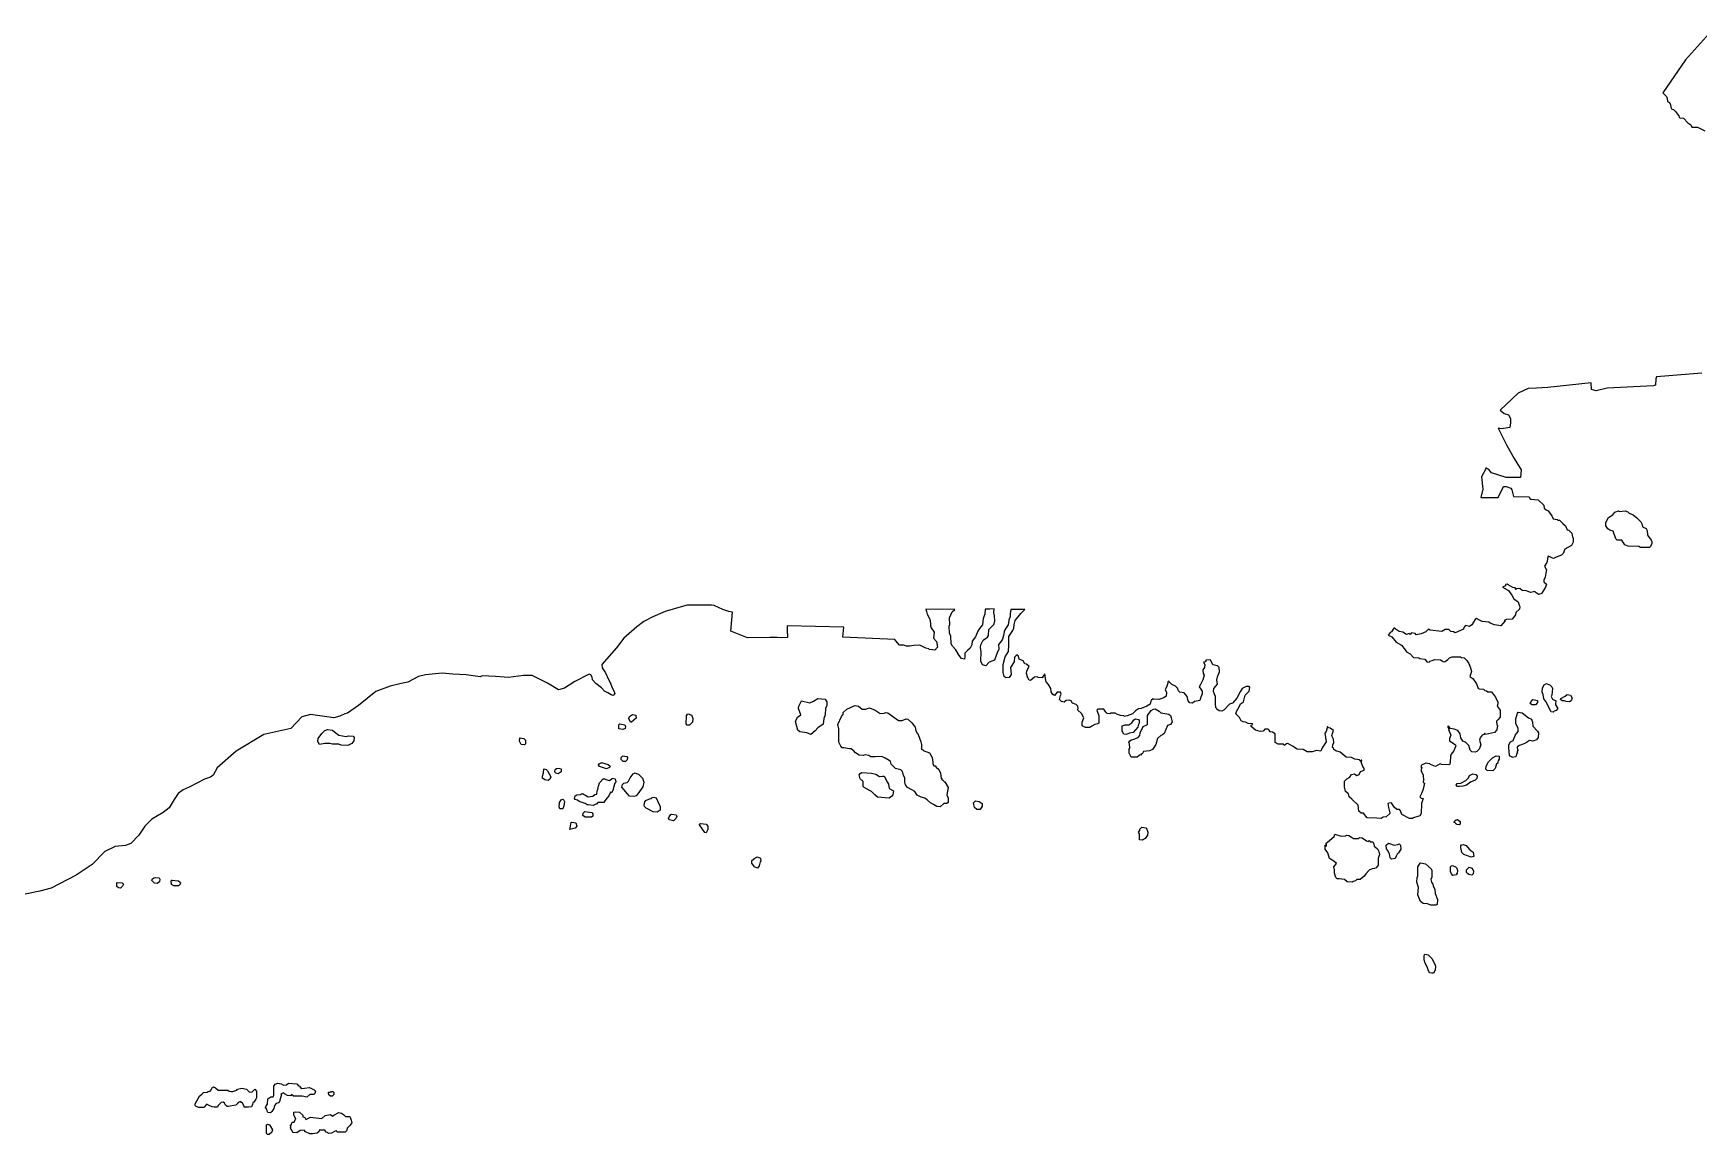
# Model space of a CAD drawing. Header units: inches. Extents: x -62624 to 51363, y -122611 to -15713.
# Drawn here: x 19810 to 22722, y -105615 to -103690 of the extents above; entities that cross this region are included whole.
import ezdxf

# ---------------------------------------------------------------- set-up
doc = ezdxf.new("R2010")
doc.units = ezdxf.units.IN
doc.header["$MEASUREMENT"] = 0

msp = doc.modelspace()

# ---------------------------------------------------------------- linework, layer by layer
for points in [[(22740.7, -103689.9), (22698.7, -103736.3), (22659.5, -103793.9), (22665.7, -103800.1), (22667, -103803.9), (22667.6, -103808.9), (22670.8, -103810.8), (22672.7, -103815.1), (22673.3, -103818.9), (22675.2, -103822.6), (22677.7, -103823.3), (22681.4, -103826.4), (22685.2, -103831.4), (22687.1, -103833.9), (22687.7, -103836.4), (22689, -103837.6), (22695.2, -103838.2), (22703.3, -103846.3), (22708.4, -103850), (22710.3, -103853.8), (22720.2, -103853.8), (22732.7, -103860.6)], [(22727.6, -104283.9), (22648.1, -104290.4), (22647, -104293.5), (22646.4, -104304.8), (22643.2, -104306), (22562.2, -104309.9), (22542.7, -104315), (22534.6, -104312.6), (22533.9, -104300.7), (22458.3, -104309.1), (22438.6, -104309.9), (22424, -104310.6), (22415.1, -104314.8), (22406.3, -104318.9), (22374.7, -104348.6), (22382.2, -104354.2), (22389.7, -104356.7), (22392.8, -104362.9), (22392.8, -104370.4), (22391.6, -104378.6), (22377.3, -104381.1), (22371.5, -104379.7), (22386.7, -104410.5), (22399.5, -104432.8), (22411.8, -104452.9), (22410.6, -104466.1), (22385.6, -104466.1), (22359.8, -104457.9), (22355, -104452), (22349.9, -104449.3), (22349.9, -104451.2), (22342.5, -104465), (22344.4, -104486.8), (22341.3, -104501.3), (22371.3, -104501.2), (22380.6, -104481.7), (22385.6, -104481.7), (22393.8, -104484.8), (22395.6, -104488), (22398.2, -104499.2), (22425.7, -104499.8), (22426.9, -104502.9), (22428.8, -104504.1), (22441.3, -104505.4), (22451.3, -104514.7), (22452, -104519.7), (22455.1, -104522.8), (22458.8, -104524.7), (22465.1, -104533.4), (22467.6, -104538.4), (22474.5, -104539.7), (22475.8, -104540.9), (22478.9, -104540.9), (22484.5, -104546.5), (22488.9, -104550.9), (22492, -104557.8), (22495.2, -104558.4), (22500.2, -104563.4), (22501.4, -104570.3), (22502.7, -104571.5), (22502.7, -104579), (22499.6, -104585.3), (22487.8, -104591.6), (22485.3, -104599), (22482.2, -104602.2), (22472.8, -104605.3), (22468.4, -104607.8), (22459, -104603.5), (22457.8, -104607.9), (22457.2, -104612.9), (22456.6, -104614.7), (22452.2, -104621), (22456, -104627.3), (22454.7, -104633.5), (22453.5, -104640.4), (22451, -104645.4), (22451, -104648.5), (22456, -104652.9), (22454.2, -104657.9), (22448.6, -104667.3), (22447.9, -104669.2), (22441.7, -104670.5), (22439.8, -104669.2), (22436.1, -104666.7), (22435.4, -104665.5), (22428.6, -104667.3), (22420.4, -104664.3), (22413.6, -104663.6), (22409.2, -104659.9), (22402.9, -104660.5), (22402.9, -104661.8), (22401, -104659.3), (22397.3, -104658.7), (22389.2, -104653.7), (22387.3, -104652.4), (22384.2, -104653.1), (22384.2, -104655.6), (22379.2, -104658.1), (22389.8, -104663.7), (22395.5, -104671.8), (22398.6, -104678.1), (22406.7, -104683.7), (22408, -104689.3), (22409.3, -104691.8), (22408.6, -104696.1), (22402.4, -104702.4), (22401.8, -104706.1), (22396.2, -104713.7), (22386.2, -104714.3), (22381.8, -104716.2), (22383.7, -104716.8), (22376.2, -104725.6), (22365, -104723.8), (22357.5, -104720.6), (22355, -104718.8), (22343.7, -104717.6), (22338.7, -104715.7), (22333.7, -104712.6), (22331.2, -104714.5), (22325.6, -104723.9), (22321.3, -104726.4), (22314.4, -104725.1), (22311.3, -104728.3), (22310.6, -104731.4), (22296.3, -104737.7), (22293.2, -104735.8), (22288.8, -104735.2), (22285, -104732.1), (22278.8, -104732.1), (22273.1, -104735.2), (22252.5, -104732.8), (22249.4, -104731.5), (22245.1, -104735.9), (22236.9, -104739.7), (22228.2, -104741), (22226.3, -104739.1), (22220, -104737.9), (22217.5, -104740.4), (22215.7, -104739.1), (22211.3, -104740.4), (22205, -104736.7), (22198.2, -104735.4), (22193.2, -104731.7), (22190.7, -104729.8), (22188.8, -104729.8), (22185.1, -104736.1), (22182.5, -104737.3), (22179.4, -104741.7), (22185.7, -104744.8), (22193.2, -104754.2), (22202.6, -104759.2), (22208.9, -104767.3), (22211.4, -104771), (22217.6, -104774.1), (22223.3, -104781), (22232.6, -104781.6), (22234.5, -104782.8), (22243.3, -104783.5), (22247.1, -104789.1), (22251.4, -104788.4), (22252, -104787.2), (22255.8, -104785.9), (22260.8, -104784), (22270.8, -104784.6), (22273.3, -104786.5), (22275.2, -104788.4), (22278.9, -104787.8), (22283.3, -104784), (22286.4, -104781.5), (22290.8, -104779.6), (22305.8, -104779.6), (22307.6, -104780.8), (22312, -104781.4), (22316.4, -104785.8), (22320.2, -104791.4), (22323.3, -104798.9), (22324.6, -104805.2), (22322.1, -104813.9), (22327.1, -104817.7), (22333.4, -104827), (22335.9, -104833.3), (22335.9, -104834.5), (22338.4, -104835.8), (22345.9, -104836.4), (22348.4, -104838.2), (22350.9, -104838.9), (22353.4, -104840.7), (22359.7, -104840.7), (22366.5, -104850.1), (22370.9, -104858.8), (22371, -104862), (22369.7, -104865.7), (22374.7, -104872.6), (22374.8, -104885.1), (22371, -104889.5), (22368.5, -104892), (22369.2, -104898.2), (22370.4, -104899.5), (22369.2, -104907), (22364.8, -104912), (22349.2, -104915.2), (22347.9, -104913.3), (22346.1, -104915.2), (22343.6, -104916.4), (22339.9, -104921.4), (22338.6, -104925.2), (22341.1, -104933.3), (22338, -104940.8), (22334.3, -104945.2), (22331.2, -104946.4), (22325.6, -104945.8), (22322.4, -104942.7), (22319.9, -104934.6), (22314.3, -104929), (22309.9, -104927.1), (22306.1, -104920.9), (22304.8, -104914), (22301.1, -104908.4), (22294.8, -104905.9), (22287.9, -104904.7), (22284.8, -104900.9), (22282.9, -104901.6), (22285.4, -104905.3), (22286.1, -104905.3), (22284.8, -104906.5), (22288.6, -104916.5), (22286.1, -104922.2), (22286.1, -104926.5), (22296.1, -104932.8), (22297.4, -104935.3), (22295.5, -104939), (22293.7, -104944), (22289.3, -104949.7), (22288.1, -104953.4), (22287.5, -104964), (22286.2, -104968.4), (22272.5, -104967.8), (22270, -104966.6), (22261.9, -104971), (22253.1, -104967.9), (22251.8, -104966.6), (22245, -104965.4), (22237.5, -104969.2), (22236.2, -104971.1), (22237.5, -104972.9), (22238.1, -104972.9), (22236.9, -104976.7), (22236.9, -104979.2), (22237.8, -104981), (22240.6, -104986.7), (22240.7, -104996), (22240.1, -104997.3), (22240.1, -104999.2), (22242.5, -105000.4), (22240.1, -105011.1), (22238.2, -105017.3), (22234.5, -105024.2), (22237, -105026.7), (22240.1, -105027.3), (22237.6, -105036.1), (22237.1, -105053.6), (22234.6, -105057.3), (22223.3, -105061.1), (22221.5, -105062.4), (22216.4, -105062.4), (22203.3, -105054.9), (22200.8, -105048.7), (22198.9, -105046.2), (22194.5, -105046.2), (22189.5, -105042.4), (22185.1, -105035), (22180.8, -105035.6), (22178.3, -105036.2), (22179.5, -105043.1), (22182.1, -105052.5), (22182.1, -105053.7), (22175.8, -105059.4), (22170.2, -105060), (22167.1, -105061.9), (22159.6, -105061.3), (22142.7, -105060.7), (22135.8, -105052.6), (22132.1, -105052.6), (22127.7, -105049.5), (22126.4, -105038.8), (22115.8, -105028.2), (22110.8, -105024.5), (22109.5, -105018.9), (22104.5, -105015.1), (22102.6, -105007), (22102.6, -104997), (22106.9, -104992.6), (22112, -104990.1), (22115.1, -104985.1), (22120, -104983.8), (22124.4, -104987), (22128.2, -104985.1), (22130.7, -104980.1), (22136.9, -104977.6), (22136.9, -104975), (22135, -104971.3), (22131.9, -104963.8), (22133.1, -104960), (22131.8, -104960), (22130, -104961.9), (22129.3, -104959.4), (22120.6, -104958.2), (22115, -104955.7), (22105.6, -104955.1), (22095, -104946.4), (22087.5, -104943.9), (22084.3, -104941.4), (22083.7, -104939.5), (22081.8, -104938.3), (22082.5, -104933.3), (22084.3, -104929.5), (22083.7, -104923.3), (22080.5, -104917.6), (22082.4, -104912), (22083.6, -104908.3), (22078, -104904.5), (22074.9, -104903.9), (22073, -104901.4), (22070.5, -104910.2), (22068.6, -104913.3), (22070.6, -104928.3), (22066.2, -104935.2), (22063.7, -104938.9), (22061.2, -104944.6), (22053.7, -104943.3), (22046.2, -104945.9), (22037.5, -104945.9), (22030.6, -104941.5), (22020, -104940.9), (22011.8, -104935.9), (22003.7, -104931), (22001.2, -104931.6), (21997.4, -104934.7), (21996.2, -104932.2), (21986.8, -104932.2), (21981.8, -104929.1), (21981.8, -104923.5), (21981.8, -104914.2), (21976.8, -104911), (21973, -104910.4), (21971.2, -104907.9), (21969.3, -104906.1), (21963.7, -104906.1), (21960.5, -104909.8), (21955.5, -104909.9), (21947.4, -104908), (21939.9, -104901.1), (21939.9, -104899.3), (21942.4, -104898), (21941.7, -104896.7), (21934.3, -104896.1), (21929.9, -104893.6), (21925.5, -104893), (21922.4, -104891.2), (21919.2, -104885.5), (21913, -104879.3), (21914.2, -104874.9), (21918.6, -104866.8), (21921.1, -104861.8), (21926, -104858), (21929.1, -104846.7), (21936, -104839.9), (21937.2, -104833), (21936, -104831.7), (21931, -104831.7), (21924.1, -104834.9), (21920.4, -104840.5), (21914.8, -104851.8), (21906.7, -104860.5), (21901.7, -104862.4), (21892.3, -104872.5), (21888.6, -104874.4), (21883.6, -104873.8), (21879.8, -104871.2), (21878.6, -104868.7), (21877.9, -104868.8), (21877.3, -104861.3), (21877.3, -104853.1), (21877.3, -104848.8), (21875.4, -104845), (21873.5, -104840), (21874.1, -104835), (21881, -104827.5), (21879.7, -104820), (21880.9, -104814.4), (21884, -104805.6), (21883.4, -104798.1), (21880.9, -104795.6), (21872.8, -104793.7), (21869, -104786.2), (21867.7, -104785), (21860.9, -104785.6), (21859, -104788.1), (21856.5, -104788.8), (21858.4, -104793.1), (21857.8, -104798.1), (21855.3, -104802.5), (21855.9, -104808.8), (21857.2, -104811.9), (21855.3, -104820), (21851, -104828.2), (21848.5, -104831.9), (21851.8, -104836.4), (21854.1, -104839.4), (21854.1, -104844.4), (21851.7, -104850), (21849.8, -104855.7), (21840.4, -104857.6), (21837.3, -104860.7), (21832.3, -104860.1), (21829.2, -104856.4), (21827.9, -104848.9), (21822.3, -104842.6), (21814.8, -104841.4), (21812.3, -104838.9), (21811, -104834.5), (21807.2, -104830.8), (21801, -104827.7), (21796, -104823.3), (21795.4, -104822), (21794.1, -104823.3), (21794.1, -104825.8), (21791.6, -104832.7), (21789.2, -104836.5), (21791.7, -104842.1), (21791.1, -104848.3), (21786.7, -104851.5), (21778, -104854), (21769.2, -104853.4), (21766.7, -104853.4), (21767.9, -104854), (21764.8, -104854.6), (21763, -104862.1), (21757.4, -104865.9), (21747.4, -104869.7), (21742.4, -104870.3), (21737.4, -104874.1), (21732.4, -104879.1), (21723, -104882.9), (21719.9, -104883.5), (21717.4, -104884.1), (21716.8, -104882.9), (21711.2, -104882.3), (21706.2, -104880.4), (21701.8, -104877.9), (21693.6, -104877.9), (21692.4, -104879.2), (21688, -104878.6), (21685.5, -104876.1), (21681.8, -104871.1), (21671.8, -104871.1), (21669.9, -104873), (21673, -104883), (21673.1, -104895.5), (21671.8, -104896.8), (21666.2, -104898), (21661.2, -104900.5), (21657.5, -104903), (21650, -104903.1), (21644.3, -104900), (21644.3, -104893.7), (21646.8, -104886.2), (21643, -104878.7), (21636.1, -104872.5), (21637.4, -104870), (21636.7, -104865.6), (21633.6, -104863.1), (21627.4, -104860.6), (21624.8, -104856.8), (21621.7, -104855.6), (21616.1, -104856.2), (21612.4, -104858.7), (21608, -104857.5), (21604.8, -104854.4), (21606.1, -104846.9), (21607.3, -104845), (21606.1, -104841.3), (21600.4, -104841.3), (21595.5, -104846.9), (21593, -104845.7), (21589.8, -104840.7), (21589.2, -104835), (21585.4, -104828.2), (21581, -104823.2), (21579.8, -104817.6), (21579.1, -104809.4), (21576, -104813.2), (21574.2, -104816.3), (21567.3, -104815.7), (21566, -104814.5), (21561, -104815.1), (21554.1, -104820.7), (21551.7, -104820.1), (21549.1, -104816.4), (21546.6, -104808.9), (21547.2, -104803.9), (21551.6, -104796.4), (21546.6, -104792.6), (21544.1, -104792), (21541, -104786.4), (21534.1, -104783.9), (21532.8, -104778.3), (21530, -104776), (21526.1, -104780.3), (21525.3, -104788.3), (21519, -104798.2), (21520.3, -104810.7), (21516.6, -104815.8), (21510.4, -104816.5), (21507.9, -104814), (21506, -104807.1), (21506, -104793.3), (21509.4, -104779.9), (21515.3, -104770.2), (21516.2, -104759), (21515.7, -104743.8), (21522.7, -104733.3), (21524.4, -104729.4), (21525.5, -104723.2), (21526.8, -104715.9), (21537.2, -104704), (21543.9, -104696.9), (21519.5, -104697), (21518.3, -104704.5), (21518.3, -104708.9), (21515.9, -104715.4), (21514.6, -104723.5), (21509.2, -104732.2), (21507.5, -104735.9), (21506.5, -104742.1), (21505.1, -104748.5), (21501.6, -104754.2), (21497.8, -104758.3), (21498.6, -104766.3), (21495.3, -104772.8), (21490.7, -104785.3), (21481.8, -104788.9), (21476, -104795.3), (21469.8, -104793.4), (21467.2, -104787.2), (21467.4, -104771), (21466.6, -104763.4), (21467.2, -104758.4), (21470.9, -104750.3), (21478.4, -104745.3), (21480.3, -104742.1), (21480.9, -104732.1), (21489.6, -104723.3), (21491.4, -104717.1), (21490.8, -104707.7), (21489.5, -104702.1), (21490.1, -104695.8), (21482.6, -104696.1), (21474.5, -104696.5), (21473.8, -104704.9), (21471.3, -104712.5), (21469.6, -104723.9), (21464.7, -104730.1), (21461.6, -104735), (21457.8, -104744.8), (21452.1, -104752.3), (21451.2, -104758.9), (21448.3, -104764.3), (21443.9, -104768.6), (21439, -104773), (21438.8, -104778.9), (21438.4, -104783.9), (21433, -104782.8), (21429.1, -104777.3), (21423.5, -104767.3), (21417.2, -104761), (21415.3, -104756.7), (21414.7, -104742.9), (21412.4, -104738.9), (21411.5, -104726), (21412.7, -104722.9), (21412.3, -104711.5), (21417, -104701), (21421.4, -104696.6), (21370.8, -104696.1), (21372.1, -104700.5), (21373.3, -104704.9), (21377.7, -104713.6), (21379, -104721.1), (21379, -104725.5), (21380.2, -104729.2), (21385.3, -104736.6), (21384, -104746.8), (21389.2, -104753.1), (21391.1, -104762.8), (21386.6, -104768.2), (21382.2, -104767.4), (21376.6, -104766.8), (21375.9, -104765.5), (21371, -104764.3), (21360.3, -104759.3), (21349.7, -104759.9), (21342.8, -104761.2), (21336.9, -104761.2), (21331.6, -104759.3), (21324.7, -104759.4), (21318.4, -104751.9), (21316.6, -104749.4), (21225.9, -104745.2), (21227.2, -104727.9), (21128.4, -104725.4), (21128.4, -104732.3), (21128.7, -104746.1), (21119.3, -104746.3), (21111, -104746.1), (21097.8, -104746), (21059.1, -104746.2), (21029.7, -104735), (21032.8, -104701.3), (21026.3, -104700.4), (21015.9, -104697), (21000.9, -104690.1), (20995.9, -104689.3), (20953.4, -104689.6), (20947.3, -104691.3), (20915.3, -104700.3), (20893.5, -104709.7), (20877.9, -104717.9), (20865.4, -104727.3), (20842.8, -104747.1), (20829.8, -104763.6), (20804.3, -104792.8), (20804.9, -104798.7), (20810.6, -104807.4), (20816.2, -104819.3), (20818.7, -104824.3), (20823.1, -104834.9), (20825.6, -104839.3), (20827.3, -104843.6), (20824, -104846.9), (20820.4, -104846.2), (20814.9, -104842.7), (20808.9, -104839.7), (20803.7, -104833.7), (20794, -104826), (20788.1, -104820), (20787.5, -104815), (20784.9, -104811.3), (20782.1, -104809.7), (20757.2, -104822.9), (20739.1, -104834.1), (20728.7, -104837.3), (20709.4, -104825.8), (20682.5, -104812.1), (20667.5, -104812.1), (20641.4, -104815.7), (20618.2, -104814.2), (20594.9, -104812.6), (20591.9, -104814.8), (20566.9, -104811.1), (20543.8, -104809.9), (20525, -104808.1), (20496.3, -104811.2), (20483.8, -104813.8), (20465.1, -104823.9), (20453.7, -104826.4), (20434.4, -104830.8), (20409.5, -104840.2), (20378.9, -104864.7), (20359.6, -104877.9), (20355.2, -104879.5), (20346.1, -104883.2), (20335.9, -104886.1), (20295.3, -104880.3), (20279.7, -104884.5), (20260.9, -104905), (20223.8, -104913.2), (20213.2, -104915.5), (20164.8, -104944.6), (20132.1, -104973.6), (20124.6, -104986.5), (20120.1, -104990.2), (20109.9, -104993.2), (20082.7, -105007.1), (20072.5, -105011.8), (20063.4, -105018.7), (20056.7, -105029.1), (20048.1, -105043.6), (20037.5, -105051.4), (20017.6, -105063.2), (20005.5, -105075.4), (19995, -105091.3), (19981, -105105.8), (19971.4, -105109.5), (19953.3, -105110.8), (19935.7, -105119.8), (19913.5, -105142.6), (19885.3, -105161.4), (19841.6, -105183.9), (19821.6, -105189.2), (19796, -105194.2)], [(22559.5, -104550.7), (22559.5, -104545.1), (22564.5, -104536.3), (22572, -104531.3), (22575.7, -104526.9), (22582, -104524.4), (22583.2, -104525.7), (22593.2, -104524.4), (22598.2, -104526.2), (22600.7, -104528.7), (22607.6, -104531.2), (22613.8, -104536.8), (22620.7, -104543.7), (22623.2, -104548.1), (22623.9, -104552.4), (22630.1, -104555.6), (22631.4, -104557.4), (22632.6, -104564.3), (22632.6, -104566.8), (22638.9, -104575.5), (22640.2, -104578.7), (22640.2, -104581.8), (22637.7, -104586.8), (22635.8, -104588.7), (22620.2, -104588.7), (22617.1, -104586.9), (22599, -104586.3), (22592.7, -104583.8), (22589.6, -104578.8), (22587.7, -104575.7), (22579.6, -104575.7), (22577.1, -104573.2), (22572.7, -104560.1), (22566.4, -104558.2), (22563.3, -104555.7), (22559.5, -104550.7)], [(22448.4, -104841.1), (22449, -104833.6), (22452.1, -104828.6), (22455.8, -104826.1), (22462.1, -104829.2), (22465.2, -104832.3), (22466.5, -104834.8), (22465.3, -104846.7), (22464, -104849.2), (22466.5, -104853.6), (22469.7, -104855.5), (22472.1, -104856.1), (22471.5, -104861.7), (22471.5, -104863.6), (22475.9, -104869.8), (22472.8, -104873.6), (22469.1, -104874.8), (22467.8, -104876.1), (22464.1, -104875.5), (22454.7, -104857.4), (22451.5, -104853), (22450.2, -104845.5), (22448.4, -104841.1)], [(22480.3, -104854.2), (22480.9, -104852.3), (22488.4, -104848.5), (22492.1, -104845.4), (22497.7, -104846.6), (22500.9, -104851.6), (22499, -104856.6), (22495.9, -104858.5), (22490.3, -104857.9), (22487.1, -104856.7), (22483.4, -104856.7), (22480.3, -104854.2)], [(21143.2, -104892.4), (21146.3, -104884.8), (21152.5, -104881.1), (21148.1, -104869.8), (21148.7, -104866.1), (21153.7, -104856.7), (21168.1, -104859.8), (21174.3, -104857.3), (21181.8, -104852.3), (21195, -104853.5), (21197.5, -104858.5), (21197.5, -104865.3), (21195.6, -104869.1), (21195, -104881), (21192.6, -104887.2), (21191.3, -104897.3), (21181.9, -104903.5), (21177.6, -104909.1), (21169.5, -104915.4), (21162.6, -104912.3), (21150.7, -104910.5), (21147, -104908), (21143.2, -104892.4)], [(21334, -104998.3), (21334, -104998.2), (21334, -104991.3), (21331.5, -104986.9), (21330.8, -104981.9), (21329.6, -104979.5), (21327.1, -104976.9), (21317.7, -104974.5), (21310.2, -104967), (21308.9, -104962.6), (21307, -104960.7), (21299.5, -104957), (21293.9, -104953.9), (21282, -104954.5), (21274.5, -104954.6), (21271.4, -104952.1), (21264.5, -104950.8), (21262, -104952.1), (21254.5, -104951.5), (21247.6, -104947.1), (21244.5, -104943.4), (21243.3, -104942.7), (21240.1, -104940.2), (21237.6, -104940.3), (21227.7, -104938.4), (21224.5, -104938.4), (21222, -104935.9), (21218.9, -104928.5), (21218.8, -104917.2), (21218.8, -104905.3), (21216.9, -104897.8), (21223.1, -104884.1), (21226.9, -104879), (21226.2, -104877.8), (21226.2, -104877.1), (21232.5, -104870.9), (21245.6, -104865.2), (21247.5, -104864.6), (21253.1, -104865.8), (21259.4, -104870.8), (21265.6, -104870.8), (21272.5, -104868.9), (21282.5, -104872.6), (21291.2, -104878.9), (21298.1, -104878.2), (21300.6, -104877), (21304.3, -104877.6), (21315, -104885.1), (21323.1, -104890.7), (21329.4, -104890.7), (21336.2, -104888.2), (21339.4, -104888.8), (21346.3, -104895), (21350.6, -104900), (21351.9, -104902.5), (21353.2, -104908.7), (21355.7, -104913.1), (21357.6, -104915.6), (21362, -104928.1), (21363.2, -104933.1), (21363.2, -104938.7), (21363.9, -104938.7), (21362.6, -104939.4), (21363.3, -104941.2), (21365.7, -104941.8), (21366.4, -104943.1), (21377, -104947.5), (21382, -104955.5), (21383.3, -104963.7), (21383.3, -104966.2), (21384.6, -104969.9), (21387.1, -104969.9), (21388.9, -104972.4), (21393.3, -104976.8), (21396.5, -104983), (21397.7, -104991.8), (21399.6, -104994.3), (21400.8, -104994.3), (21400.9, -104995.5), (21402.1, -104996.8), (21402.7, -104998), (21404, -104998), (21409.6, -105008), (21407.8, -105020.5), (21409.7, -105026.8), (21409.7, -105034.3), (21407.8, -105036.2), (21402.2, -105036.2), (21396, -105041.8), (21390.3, -105041.2), (21384.1, -105037.5), (21379.1, -105035), (21373.4, -105029.4), (21369.1, -105026.9), (21362.8, -105025), (21355.9, -105021.3), (21351.5, -105015), (21346.5, -105011.9), (21339, -105008.2), (21335.3, -105003.2), (21334, -104998.3)], [(21725.6, -104929.1), (21727.5, -104926.6), (21730.6, -104924.7), (21734.4, -104923.5), (21741.9, -104920.3), (21745, -104917.2), (21745.6, -104912.2), (21750.6, -104901.6), (21758.1, -104897.8), (21758.6, -104882.2), (21764.9, -104873.4), (21768.6, -104870.9), (21771.7, -104870.3), (21778.6, -104874.6), (21781.8, -104877.7), (21795.5, -104879.6), (21798.6, -104882.1), (21799.9, -104886.4), (21801.2, -104893.3), (21798.7, -104897.7), (21793.1, -104899.6), (21787.5, -104913.4), (21784.3, -104915.9), (21781.9, -104917.1), (21775.6, -104922.1), (21773.1, -104932.8), (21766.9, -104941.5), (21761.9, -104944), (21751.3, -104945.3), (21749.4, -104948.5), (21746.9, -104949.7), (21748.2, -104951), (21744.4, -104951.6), (21740.1, -104954.7), (21730.1, -104954.7), (21726.3, -104947.9), (21726.3, -104941), (21727.5, -104939.1), (21726.9, -104931.6), (21725.6, -104929.1)], [(22389.9, -104938.8), (22389.9, -104933.2), (22393, -104928.2), (22397.4, -104925.7), (22401.7, -104915.7), (22406.7, -104910), (22406.7, -104905), (22402.3, -104896.3), (22402.2, -104888.1), (22405.3, -104878.1), (22406.6, -104876.2), (22413.5, -104877.5), (22424.7, -104886.2), (22429.7, -104888.7), (22431.6, -104893.7), (22432.3, -104900.6), (22440.4, -104909.3), (22441.7, -104912.4), (22441.1, -104920.6), (22438.6, -104924.9), (22432.3, -104926.8), (22426.1, -104925.6), (22419.2, -104930.6), (22410.5, -104933.7), (22408, -104934.4), (22404.9, -104937.5), (22405.5, -104942.5), (22406.8, -104941.9), (22406.1, -104943.1), (22404.3, -104945.6), (22405.5, -104947.5), (22404.3, -104948.1), (22404.3, -104948.7), (22402.4, -104954.4), (22396.2, -104955.7), (22396.2, -104954.4), (22393, -104953.8), (22391.2, -104951.3), (22389.9, -104938.8)], [(22427.2, -104859.9), (22428.4, -104858.7), (22432.2, -104854.3), (22440.3, -104856.2), (22440.3, -104859.3), (22436.6, -104863.6), (22430.9, -104863.7), (22427.8, -104861.8), (22427.2, -104859.9)], [(20833.9, -104905.6), (20833.9, -104898.7), (20835.8, -104896.8), (20844.5, -104898.7), (20845.8, -104901.2), (20845.2, -104904.9), (20840.8, -104906.8), (20833.9, -104905.6)], [(20851.4, -104887.4), (20852.6, -104883.6), (20858.2, -104880.5), (20863.9, -104881.7), (20864.5, -104886.8), (20856.4, -104893.6), (20854.5, -104893.6), (20851.4, -104887.4)], [(20952, -104896.5), (20952.6, -104882.8), (20954.4, -104879.6), (20955.7, -104879), (20959.4, -104880.9), (20961.3, -104880.9), (20963.2, -104887.1), (20962.6, -104894), (20957.6, -104899), (20953.8, -104899), (20952, -104896.5)], [(21714.3, -104909.8), (21714.3, -104900.4), (21719.3, -104898.5), (21725.6, -104898.5), (21731.2, -104894.7), (21734.3, -104889.7), (21737.4, -104887.8), (21742.4, -104889.1), (21743.7, -104891), (21743.7, -104895.4), (21741.8, -104899.1), (21741.2, -104902.8), (21733.1, -104911.6), (21726.8, -104912.9), (21721.2, -104915.4), (21716.9, -104914.8), (21714.3, -104909.8)], [(20307.8, -104927.4), (20308.5, -104922.4), (20314.7, -104913.6), (20320.3, -104908.6), (20324.7, -104906.7), (20333.4, -104907.9), (20339.7, -104912.9), (20344.7, -104916.7), (20357.2, -104919.1), (20361.5, -104917.9), (20369.7, -104918.5), (20371.5, -104920.4), (20370.9, -104926.6), (20367.2, -104931), (20360.3, -104934.8), (20348.4, -104934.2), (20344.7, -104932.3), (20333.5, -104932.3), (20329.1, -104931.1), (20320.3, -104931.1), (20311, -104933), (20307.8, -104927.4)], [(20660.2, -104927.2), (20660.8, -104921.6), (20661.5, -104920.9), (20667.7, -104922.2), (20670.9, -104925.3), (20670.9, -104931.6), (20669, -104933.4), (20663.4, -104932.8), (20660.2, -104927.2)], [(20798.4, -104968.2), (20799.1, -104966.9), (20804, -104965), (20804, -104964.4), (20815.3, -104967.5), (20819.1, -104970.6), (20817.8, -104973.1), (20812.8, -104975.6), (20800.3, -104971.3), (20798.4, -104968.2)], [(20838.4, -104959.3), (20838.4, -104955.6), (20840.9, -104952.4), (20847.8, -104953.7), (20849, -104955.5), (20848.4, -104959.9), (20845.9, -104962.4), (20841.5, -104962.4), (20838.4, -104959.3)], [(22350, -104975.8), (22350.6, -104970.8), (22354.3, -104963.3), (22361.8, -104956.4), (22368.1, -104952.6), (22373.1, -104953.2), (22373.1, -104958.2), (22371.2, -104961.3), (22370.6, -104963.8), (22370.6, -104965.7), (22368.7, -104966.4), (22366.2, -104974.5), (22361.9, -104978.9), (22352.5, -104978.3), (22350, -104975.8)], [(20700.4, -104991.5), (20700.4, -104988.4), (20702.2, -104982.1), (20702.8, -104975.2), (20707.2, -104976.5), (20709.1, -104979), (20715.4, -104989.6), (20713.5, -104993.4), (20710.4, -104995.9), (20704.8, -104994.6), (20700.4, -104991.5)], [(20722.2, -104980.2), (20722.8, -104976.5), (20725.3, -104974.6), (20728.5, -104973.9), (20733.4, -104975.2), (20733.5, -104980.8), (20727.8, -104983.9), (20723.5, -104982.7), (20722.2, -104980.2)], [(20756.7, -105027), (20757.9, -105022.6), (20760.4, -105020.8), (20767.3, -105020.1), (20770.4, -105018.2), (20780.4, -105024.5), (20788.6, -105023.2), (20792.3, -105020.1), (20795.4, -105019.4), (20796, -105013.8), (20797.3, -105011.3), (20798.5, -105005.7), (20800.4, -105000), (20803.5, -104996.3), (20804.7, -104993.8), (20807.9, -104992.5), (20811.6, -104993.8), (20817.9, -104995.6), (20821.6, -104993.1), (20822.2, -104991.9), (20827.9, -104993.1), (20829.1, -104998.1), (20827.3, -105000.6), (20824.8, -105008.1), (20824.8, -105009.4), (20823.5, -105013.1), (20821, -105017.5), (20819.8, -105016.2), (20816.7, -105022.5), (20813.6, -105026.3), (20809.8, -105031.3), (20808, -105034.4), (20797.3, -105034.4), (20794.8, -105036.9), (20793.6, -105036.9), (20789.2, -105039.5), (20780.5, -105038.2), (20778.6, -105038.2), (20775.5, -105035.8), (20764.8, -105032.6), (20761.7, -105030.1), (20757.9, -105028.9), (20756.7, -105027)], [(20839.1, -105007.4), (20840.4, -105002.5), (20842.9, -105000.6), (20848.5, -104999.3), (20851, -104996.8), (20854.1, -104991.2), (20859.1, -104984.3), (20862.8, -104982.4), (20869.1, -104985.5), (20875.4, -104991.7), (20877.9, -104998.6), (20876, -105006.7), (20867.3, -105019.3), (20864.2, -105022.4), (20860.4, -105023.7), (20852.9, -105023.1), (20848.5, -105018.7), (20843.5, -105011.8), (20839.1, -105007.4)], [(21261.5, -104997.7), (21259.6, -104995.9), (21258.4, -104995.2), (21255.9, -104992.8), (21254, -104985.9), (21255.9, -104983.4), (21259, -104981.5), (21275.9, -104982.7), (21283.4, -104984.6), (21289.6, -104988.9), (21295.2, -104988.3), (21297.7, -104988.3), (21304, -104999.5), (21305.3, -105002), (21306.5, -105009.5), (21314, -105013.9), (21313.4, -105020.8), (21311.6, -105023.3), (21306.6, -105026.4), (21286.6, -105024.6), (21281.6, -105020.8), (21275.9, -105015.2), (21273.4, -105014), (21262.8, -105007.7), (21261.5, -105006.5), (21261.5, -104997.7)], [(22298.2, -105004), (22300, -105000.9), (22306.3, -105000.3), (22315, -104995.9), (22319.4, -104990.9), (22321.3, -104987.1), (22326.9, -104984), (22332.5, -104985.2), (22335, -104988.3), (22334.4, -104992.1), (22331.3, -104995.2), (22323.2, -104998.4), (22316.3, -105004), (22309.4, -105005.9), (22303.8, -105006.5), (22299.4, -105006.5), (22298.2, -105004)], [(20729.8, -105041.5), (20730.5, -105034), (20733, -105029.6), (20736.1, -105028.3), (20738, -105030.2), (20739.2, -105032.7), (20738, -105040.2), (20736.1, -105045.2), (20731.1, -105045.2), (20729.8, -105041.5)], [(20771.1, -105057), (20771.8, -105052.6), (20774.9, -105050.1), (20786.8, -105051.4), (20788.6, -105053.8), (20788.6, -105058.2), (20786.1, -105060.1), (20775.5, -105060.1), (20771.1, -105057)], [(20878.6, -105038.6), (20879.8, -105033), (20881.1, -105030.5), (20887.9, -105028), (20891, -105027.4), (20891, -105026.1), (20895.4, -105024.9), (20899.2, -105026.1), (20902.3, -105032.3), (20906.1, -105041.1), (20906.1, -105047.3), (20901.1, -105051.1), (20894.2, -105050.5), (20881.7, -105044.3), (20879.2, -105041.1), (20878.6, -105038.6)], [(21454.1, -105034.8), (21457.8, -105031), (21464.1, -105032.3), (21469.1, -105036), (21469.1, -105040.4), (21466, -105046.7), (21459.7, -105046.7), (21456, -105042.9), (21454.1, -105034.8)], [(20748.7, -105081.5), (20750.5, -105068.9), (20751.8, -105068.3), (20758.7, -105069.5), (20760.6, -105075.8), (20757.5, -105078.9), (20748.7, -105081.5)], [(20921.1, -105062.3), (20921.8, -105059.2), (20924.9, -105055.4), (20926.7, -105054.8), (20934.2, -105056), (20935.5, -105057.9), (20934.2, -105061.6), (20929.9, -105066), (20922.4, -105064.2), (20921.1, -105062.3)], [(20974.9, -105073.4), (20975.5, -105071.6), (20977.4, -105070.9), (20986.7, -105072.2), (20989.9, -105075.3), (20989.9, -105081.5), (20986.8, -105087.2), (20984.3, -105086.6), (20980.5, -105080.9), (20974.9, -105073.4)], [(21742.9, -105086), (21744.7, -105082.9), (21744.7, -105081), (21748.5, -105077.3), (21755.4, -105078.5), (21757.2, -105081), (21759.1, -105086), (21758.5, -105091), (21754.2, -105097.3), (21749.2, -105099.8), (21744.2, -105099.2), (21744.1, -105089.2), (21742.9, -105086)], [(22294.6, -105069.1), (22295.2, -105066.6), (22298.3, -105064.7), (22300.2, -105064.1), (22305.2, -105067.2), (22305.2, -105072.2), (22303.4, -105073.4), (22299.6, -105072.8), (22297.7, -105071.6), (22297.7, -105070.3), (22294.6, -105069.1)], [(22069.1, -105115.9), (22069.1, -105109), (22071.6, -105110.3), (22071.6, -105107.8), (22070.3, -105105.9), (22072.9, -105103.4), (22084.7, -105093.4), (22085.9, -105089.6), (22097.2, -105093.3), (22104.7, -105092.7), (22106.6, -105091.4), (22110.3, -105092), (22115.3, -105094.5), (22118.4, -105097), (22127.2, -105097), (22129.1, -105095.1), (22133.4, -105095.7), (22141, -105101.4), (22144.1, -105102.6), (22146, -105100.7), (22147.9, -105103.2), (22152.2, -105103.2), (22154.1, -105106.3), (22154.7, -105110.7), (22160.3, -105115.1), (22162.8, -105120.1), (22164.1, -105125.1), (22161.6, -105131.9), (22161.6, -105137.6), (22161.7, -105143.8), (22157.9, -105148.2), (22155.5, -105149.5), (22151.1, -105150.1), (22146.1, -105152.6), (22139.9, -105158.9), (22137.4, -105163.2), (22129.9, -105168.9), (22124.2, -105168.9), (22121.8, -105170.8), (22118, -105172), (22116.1, -105173.3), (22107.4, -105172.7), (22103, -105169), (22093.6, -105167.7), (22089.9, -105167.7), (22087.4, -105165.2), (22085.5, -105157.7), (22085.5, -105155.9), (22085.5, -105152.1), (22084.2, -105146.5), (22088.6, -105140.9), (22084.2, -105136.5), (22076.7, -105132.1), (22073.5, -105122.2), (22069.1, -105115.9)], [(22176, -105115), (22175.9, -105108.8), (22179.7, -105105), (22189.7, -105108.7), (22196, -105107.5), (22198.4, -105106.2), (22200.9, -105108.7), (22201, -105115.6), (22197.2, -105121.9), (22194.7, -105124.4), (22192.9, -105128.1), (22191.6, -105131.9), (22184.8, -105133.1), (22182.9, -105130.7), (22181.6, -105123.8), (22177.8, -105117.5), (22176, -105115)], [(22305.9, -105112.8), (22305.9, -105109.7), (22307.2, -105108.4), (22310.3, -105107.8), (22315.3, -105109.1), (22320.9, -105115.9), (22326, -105119.7), (22327.8, -105120.9), (22329.1, -105128.4), (22324.1, -105129.7), (22311.6, -105125.3), (22307.8, -105121.6), (22305.9, -105112.8)], [(21066.9, -105140.1), (21066.9, -105135.8), (21071.9, -105131.4), (21075.6, -105129.5), (21076.2, -105128.9), (21081.9, -105131.4), (21082.5, -105136.3), (21081.3, -105137.6), (21079.4, -105145.1), (21076.3, -105148.9), (21071.3, -105146.4), (21066.9, -105140.1)], [(20017.8, -105170.6), (20018.4, -105168.1), (20020.9, -105165.6), (20024, -105165), (20030.3, -105165.6), (20031.5, -105168.1), (20031, -105173.1), (20027.2, -105175.6), (20022.2, -105175), (20017.8, -105170.6)], [(22229.2, -105173.6), (22229.8, -105165.5), (22231.1, -105162.4), (22231, -105146.8), (22234.8, -105140.5), (22236, -105139.9), (22244.2, -105141.1), (22254.2, -105149.9), (22255.4, -105153), (22255.5, -105164.8), (22253.6, -105168.6), (22254.8, -105173.6), (22257.4, -105176.7), (22258, -105179.8), (22260.5, -105186.1), (22261.2, -105193), (22265.5, -105203.6), (22265, -105212.3), (22262.4, -105213.6), (22259.9, -105213.6), (22253.7, -105213.6), (22248.1, -105211.1), (22240.6, -105210.5), (22235.5, -105207.4), (22231.2, -105195.5), (22232.4, -105183), (22229.2, -105173.6)], [(22287.9, -105154.8), (22287.9, -105146.6), (22289.8, -105144.8), (22291.6, -105144.1), (22296.6, -105146.6), (22299.2, -105149.1), (22300.4, -105152.9), (22299.8, -105157.9), (22297.9, -105160.4), (22292.3, -105161.6), (22289.8, -105159.1), (22287.9, -105154.8)], [(22316.1, -105156.6), (22316, -105151.6), (22321, -105147.2), (22326, -105149), (22328.5, -105154.1), (22327.9, -105159.1), (22325.4, -105160.9), (22320.4, -105160.3), (22317.9, -105158.5), (22316.1, -105156.6)], [(19956.6, -105180.8), (19956.6, -105174.5), (19957.2, -105173.9), (19966, -105174.5), (19967.8, -105177), (19966.6, -105180.7), (19962.8, -105183.9), (19959.1, -105183.2), (19956.6, -105180.8)], [(20051.5, -105171.2), (20053.4, -105170.5), (20052.2, -105169.9), (20064.1, -105171.1), (20067.2, -105173.6), (20067.8, -105174.9), (20066.6, -105175.5), (20067.8, -105176.1), (20064.1, -105179.9), (20056, -105179.9), (20052.2, -105177.4), (20051.5, -105171.2)], [(22242.1, -105309.3), (22242, -105305.6), (22242, -105301.8), (22243.3, -105299.3), (22248.9, -105300.6), (22255.2, -105306.8), (22260.8, -105316.8), (22262.1, -105320.5), (22261.5, -105327.4), (22258.3, -105332.4), (22255.2, -105332.4), (22251.5, -105331.8), (22249, -105326.8), (22247.1, -105321.2), (22243.9, -105314.9), (22242.1, -105309.3)], [(20093.7, -105564.3), (20093.6, -105562.5), (20093.6, -105560.6), (20096.1, -105555.6), (20101.1, -105547.4), (20105.5, -105543.1), (20108, -105541.2), (20114.2, -105540.5), (20116.1, -105539.3), (20119.8, -105538.6), (20121.1, -105536.2), (20123.6, -105531.8), (20124.8, -105531.8), (20125.5, -105531.1), (20129.2, -105533), (20133.6, -105536.7), (20138.6, -105536.7), (20144.9, -105536.7), (20148, -105536.7), (20150.5, -105536.7), (20153, -105538.6), (20156.1, -105539.2), (20159.2, -105539.2), (20163, -105537.9), (20166.1, -105536.7), (20167.3, -105535.4), (20174.8, -105533.5), (20182.9, -105535.4), (20186.1, -105537.9), (20188.6, -105540.4), (20193, -105539.8), (20197.9, -105535.4), (20200.5, -105538.5), (20200.5, -105550.4), (20199.2, -105552.9), (20196.1, -105557.9), (20194.2, -105558.5), (20193.6, -105562.2), (20191.7, -105566), (20186.8, -105566.6), (20179.3, -105566.7), (20179.3, -105565.4), (20176.1, -105559.2), (20174.3, -105558.6), (20173, -105556.7), (20168.6, -105558.6), (20166.8, -105561.1), (20164.3, -105563), (20151.2, -105565.5), (20149.3, -105565.5), (20146.2, -105563), (20144.9, -105559.9), (20142.4, -105558), (20138.6, -105558.6), (20133.7, -105563.6), (20132.4, -105566.8), (20126.8, -105566.8), (20123, -105566.2), (20118, -105563.7), (20113, -105561.2), (20109.9, -105566.2), (20108.7, -105567.5), (20099.9, -105567.5), (20094.9, -105565.6), (20093.7, -105564.3)], [(20216.1, -105567.2), (20217.4, -105564.1), (20219.9, -105561.6), (20220.5, -105552.2), (20225.5, -105548.4), (20229.8, -105548.4), (20231.1, -105545.9), (20231.1, -105539.7), (20231, -105529.7), (20233.5, -105526.5), (20237.9, -105524.6), (20243.5, -105525.9), (20247.9, -105528.4), (20252.9, -105527.7), (20256.7, -105524.6), (20271, -105525.8), (20273.5, -105528.9), (20276, -105530.2), (20278.5, -105533.9), (20284.8, -105533.3), (20293.5, -105532), (20299.2, -105535.1), (20301.7, -105536.4), (20303.6, -105538.9), (20302.3, -105542.6), (20301.1, -105544.5), (20294.8, -105544.5), (20293.6, -105544.5), (20288.6, -105548.9), (20280.4, -105547.7), (20265.4, -105547.7), (20261.7, -105544.6), (20259.8, -105547.1), (20254.8, -105546.5), (20249.8, -105543.4), (20247.9, -105541.5), (20243, -105544), (20244.2, -105545.2), (20242.3, -105550.3), (20241.1, -105556.5), (20239.2, -105559), (20234.9, -105560.3), (20231.8, -105564), (20231.1, -105569.1), (20227.4, -105574.1), (20224.9, -105576.6), (20220.5, -105576), (20219.3, -105573.5), (20218.6, -105570.3), (20216.1, -105567.2)], [(20326.7, -105543.2), (20326.7, -105541.3), (20327.3, -105540.7), (20329.2, -105540.7), (20329.8, -105540.1), (20331.7, -105540.1), (20332.3, -105539.4), (20333.6, -105539.4), (20334.2, -105538.8), (20334.8, -105540.1), (20336.1, -105541.3), (20336.1, -105544.4), (20333.6, -105546.9), (20333, -105547.6), (20329.8, -105547.6), (20327.3, -105545.1), (20327.3, -105543.8), (20326.7, -105543.2)], [(20259.3, -105599.6), (20261.8, -105597.1), (20262.4, -105594.6), (20263.1, -105592.8), (20266.2, -105592.7), (20267.4, -105590.2), (20269.3, -105587.7), (20266.1, -105580.2), (20266.1, -105575.2), (20268, -105574.6), (20275.5, -105575.2), (20282.4, -105581.5), (20281.2, -105582.7), (20284.9, -105584.6), (20286.8, -105588.3), (20294.9, -105583.9), (20299.9, -105584.5), (20314.9, -105586.4), (20320.5, -105581.4), (20329.9, -105579.5), (20333.7, -105582.6), (20336.1, -105580.7), (20344.3, -105575.7), (20349.3, -105576.9), (20353, -105579.4), (20356.2, -105583.2), (20363, -105583.1), (20364.3, -105584.4), (20366.2, -105589.4), (20367.4, -105593.8), (20363.7, -105598.8), (20359.3, -105603.2), (20358.7, -105606.3), (20358.1, -105608.2), (20355.6, -105610.1), (20341.8, -105610.1), (20340.6, -105608.2), (20338.1, -105608.8), (20331.9, -105612), (20326.2, -105612.6), (20325, -105610.7), (20322.5, -105610.1), (20320, -105607), (20315, -105607), (20311.2, -105607), (20310, -105607), (20309.3, -105609.5), (20306.8, -105612), (20298.7, -105613.3), (20293.7, -105613.3), (20286.2, -105609.6), (20283.7, -105607.1), (20276.8, -105607.7), (20271.2, -105611.5), (20265, -105610.9), (20263.1, -105608.4), (20261.8, -105605.9), (20260.6, -105605.3), (20259.9, -105602.1), (20261.2, -105601.5), (20259.3, -105599.6)], [(20218.1, -105612.2), (20218.1, -105597.8), (20219.9, -105596.6), (20223.1, -105597.8), (20228.7, -105606), (20227.5, -105610.3), (20222.5, -105614.7), (20219.3, -105614.7), (20218.1, -105612.2)]]:
    msp.add_lwpolyline(points)

doc.saveas('drawing.dxf')
